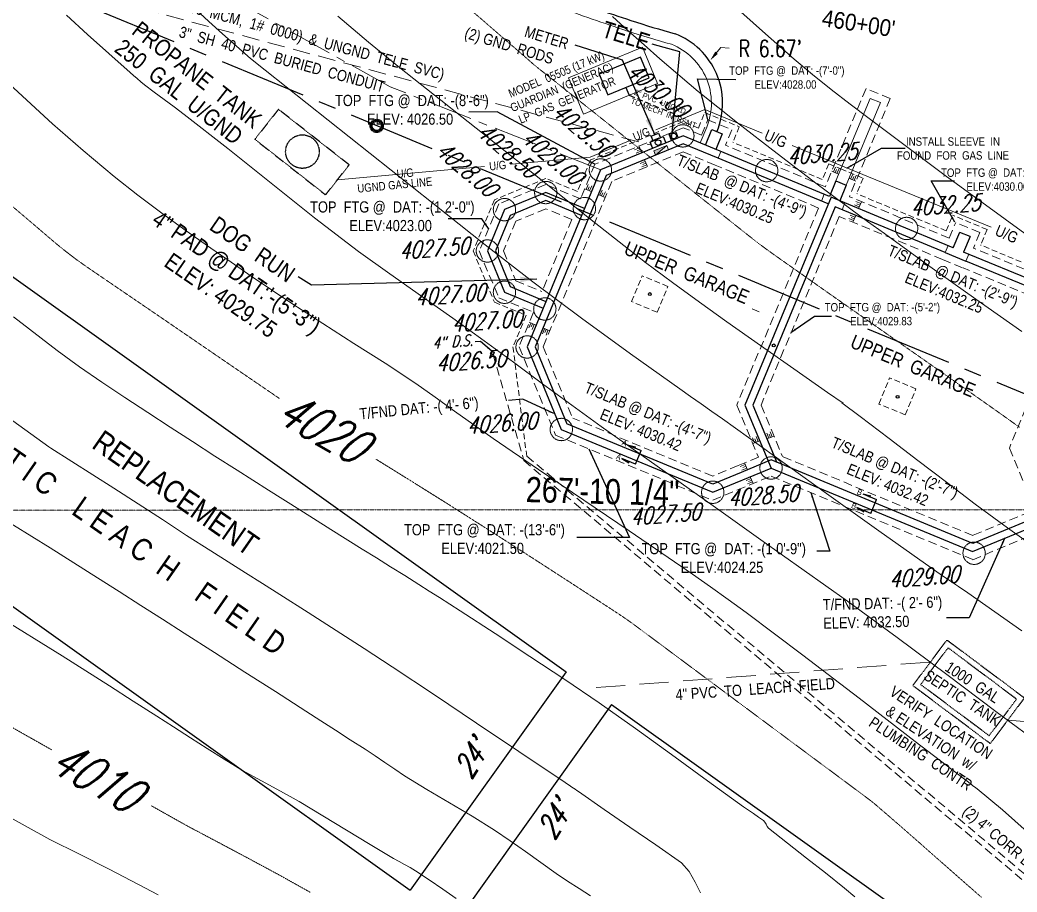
# Model space of a CAD drawing. Header units: inches. Extents: x 2775 to 17527, y 515 to 14737.
# Drawn here: x 6901 to 7971, y 2658 to 3594 of the extents above; entities that cross this region are included whole.
import ezdxf
from ezdxf.enums import TextEntityAlignment as Align

# ---------------------------------------------------------------- set-up
doc = ezdxf.new("R2010")
doc.units = ezdxf.units.IN
doc.header["$LTSCALE"] = 0.5
doc.header["$MEASUREMENT"] = 0
doc.header["$PDMODE"] = 1
for name, pattern in [('CENTER', [2, 1.25, -0.25, 0.25, -0.25]), ('CENTER2', [1.125, 0.75, -0.125, 0.125, -0.125]), ('HIDDEN', [0.375, 0.25, -0.125]), ('PHANTOM', [2.5, 1.25, -0.25, 0.25, -0.25, 0.25, -0.25])]:
    doc.linetypes.add(name, pattern=pattern)
doc.layers.get('Defpoints').update_dxf_attribs({"linetype": 'CONTINUOUS'})
for name, color, linetype, lineweight in [('ARCHENT RD', 3, 'CENTER', 20), ('D-CL', 5, 'CENTER2', 9), ('ELEC', 6, 'CONTINUOUS', 30), ('FOOTING', 7, 'HIDDEN', 20), ('FOOTING TEXT', 7, 'CONTINUOUS', 9), ('FOOTING TILE', 3, 'HIDDEN', 20), ('FOUNDATION', 7, 'CONTINUOUS', 30), ('LAYOUT', 6, 'CENTER', 25), ('LP GAS', 6, 'CONTINUOUS', 20), ('Object', 4, 'CONTINUOUS', 30), ('V-BNDY', 3, 'PHANTOM', 40), ('VX-TOPO-MAJR', 1, 'HIDDEN', 20), ('VX-TOPO-MINR', 7, 'CONTINUOUS', 5)]:
    doc.layers.add(name, color=color, linetype=linetype, lineweight=lineweight)
for name, color, linetype in [('C-ANNO', 250, 'CONTINUOUS'), ('ELECTRICAL', 1, 'CONTINUOUS'), ('FOUNDATION TEXT', 7, 'CONTINUOUS'), ('LLFOUND', 7, 'CONTINUOUS'), ('LLFOUND_TEXT', 7, 'CONTINUOUS'), ('LLMASONRY', 12, 'CONTINUOUS'), ('SEPTIC', 7, 'CONTINUOUS'), ('STEEL', 5, 'CONTINUOUS'), ('TEXT', 7, 'CONTINUOUS'), ('TEXT100', 1, 'CONTINUOUS')]:
    doc.layers.add(name, color=color, linetype=linetype)
doc.styles.add('ARCHENT', font='technical.ttf', dxfattribs={"height": 6})
doc.styles.add('ARCHENTLTD', font='technical.ttf', dxfattribs={"height": 6})
doc.styles.add('BEI', font='romans.shx', dxfattribs={"width": 0.75})
doc.styles.add('EXIST', font='romans.shx', dxfattribs={"width": 0.75, "oblique": 20, "height": 12})
doc.styles.add('SPHAND', font='SPHAND', dxfattribs={"bigfont": 'SPHAND'})
doc.linetypes.add('2inWATER', pattern='A,1,-0.08,["2\'\'",BEI,S=0.16,R=0,X=0,Y=-0.08],-0.25,0.8,-0.08,["W",BEI,S=0.16,R=0,X=0,Y=-0.08],-0.25', length=2.46)
doc.dimstyles.new('ARCHENT', dxfattribs={"dimtxt": 6, "dimasz": 6, "dimexe": 9, "dimexo": 3, "dimgap": 1, "dimtad": 0, "dimtoh": 1, "dimdec": 3, "dimzin": 0, "dimdsep": 46, "dimlunit": 4, "dimtxsty": 'ARCHENTLTD', "dimcen": 6, "dimaunit": 1, "dimadec": 0, "dimazin": 0, "dimtfac": 1, "dimtdec": 3, "dimtofl": 0, "dimtmove": 0, "dimatfit": 3, "dimfxl": 1, "dimfrac": 2, "dimtolj": 1, "dimtzin": 0, "dimarcsym": 0})
doc.dimstyles.new('ARCHENTLTD', dxfattribs={"dimtxt": 12, "dimasz": 6, "dimexe": 9, "dimexo": 3, "dimgap": 1, "dimtad": 0, "dimdec": 3, "dimzin": 1, "dimdsep": 46, "dimlunit": 4, "dimtxsty": 'ARCHENT', "dimcen": 6, "dimadec": 3, "dimazin": 0, "dimtfac": 1, "dimtdec": 3, "dimtofl": 0, "dimtmove": 0, "dimatfit": 3, "dimfxl": 1, "dimfrac": 2, "dimtolj": 1, "dimtzin": 0, "dimarcsym": 0})
doc.dimstyles.get("Standard").update_dxf_attribs({"dimscale": 50, "dimtxt": 0.18, "dimasz": 0.18, "dimexe": 0.18, "dimexo": 0.0625, "dimgap": 0.09, "dimtad": 0, "dimtoh": 1, "dimzin": 0, "dimdsep": 46, "dimtxsty": 'BEI', "dimcen": 0.09, "dimclrd": 256, "dimclre": 256, "dimclrt": 256, "dimadec": 1, "dimazin": 0, "dimtfac": 1, "dimtofl": 0, "dimtmove": 0, "dimatfit": 3, "dimfxl": 1, "dimtolj": 1, "dimtzin": 0, "dimlwd": -1, "dimlwe": -1, "dimarcsym": 0})

# ---------------------------------------------------------------- blocks, each defined once
blk = doc.blocks.new('*D20')
at = {"layer": 'Defpoints', "color": 0, "lineweight": 20, "ltscale": 50, "transparency": 16777216}
for p in [(6836, 3664.7, -44590.3), (10029.3, 3306.1, -44590.3), (8945.5, 2814.6), (10029.3, 2344.7, -44590.3), (7516.4, 2264.2, -44590.3)]:
    blk.add_point(p, dxfattribs=at)
at = {"layer": 'LAYOUT', "ltscale": 50, "transparency": 16777216}
for start, end in [(9.2836, 15.9025), (344.1589, 350.7778)]:
    blk.add_arc((8868.2, 2824.7), 78, start, end, dxfattribs=at)
at = {"layer": 'LAYOUT', "lineweight": 20, "ltscale": 50, "transparency": 16777216}
for points in [[(8941.8, 2845.6), (8944.6, 2846.5), (8940.2, 2854.5)], [(8944.6, 2802.9), (8941.8, 2803.9), (8940.2, 2794.9)]]:
    blk.add_solid(points, dxfattribs=at)
at = {"layer": 'LAYOUT', "color": 6, "ltscale": 50, "transparency": 16777216, "insert": (8946.2, 2824.7), "char_height": 6.25, "attachment_point": 5, "rotation": 270.0307, "style": 'BEI'}
blk.add_mtext('\\A1;45.0°', dxfattribs=at)
blk = doc.blocks.new('*D21')
at = {"layer": 'Defpoints', "color": 0, "lineweight": 20, "ltscale": 50, "transparency": 16777216}
for p in [(8868.2, 3932, -44590.3), (10029.6, 3306.2, -44590.3), (8923.4, 2879.8), (7516.6, 2264.3, -44590.3), (8868.5, 2086, -44590.3)]:
    blk.add_point(p, dxfattribs=at)
at = {"layer": 'LAYOUT', "ltscale": 50, "transparency": 16777216}
for start, end in [(65.4639, 83.3705), (29.1593, 47.0659)]:
    blk.add_arc((8868.4, 2824.8), 77.7, start, end, dxfattribs=at)
at = {"layer": 'LAYOUT', "lineweight": 20, "ltscale": 50, "transparency": 16777216}
for points in [[(8877.3, 2900.5), (8877.5, 2903.5), (8868.4, 2902.5)], [(8937.6, 2863.3), (8934.9, 2862), (8940.2, 2854.5)]]:
    blk.add_solid(points, dxfattribs=at)
at = {"layer": 'LAYOUT', "color": 6, "lineweight": 9, "ltscale": 50, "transparency": 16777216, "insert": (8911.6, 2889.4), "char_height": 6.25, "attachment_point": 5, "rotation": 326.2649, "style": 'BEI'}
blk.add_mtext('\\A1;67.5°', dxfattribs=at)

msp = doc.modelspace()

# ---------------------------------------------------------------- hatches: boundary and pattern name
at = {"layer": 'C-ANNO', "linetype": 'Continuous', "lineweight": 9, "ltscale": 50}
msp.add_hatch(color=7, dxfattribs=at).paths.add_polyline_path([(7595.539, 3459.375), (7581.47, 3453.624), (7583.381, 3448.961), (7583.381, 3448.961)])

# ---------------------------------------------------------------- linework, layer by layer
at = {"layer": 'ARCHENT RD', "color": 4, "lineweight": 20, "ltscale": 75}
for p, q in [((7298.566, 3522.27), (7073.595, 3647.504)), ((7524.522, 3433.165), (7298.566, 3522.27))]:
    msp.add_line(p, q, dxfattribs=at)
at = {"layer": 'ARCHENT RD', "color": 7, "linetype": '2inWATER', "ltscale": 50}
msp.add_line((7653.582, 3564.679, 0.07), (7647.848, 3557.742, 0.07), dxfattribs=at)
at = {"layer": 'ARCHENT RD', "color": 7, "linetype": 'Continuous', "ltscale": 50}
msp.add_line((7662.548, 3563.898, 0.07), (7653.582, 3564.679, 0.07), dxfattribs=at)
at = {"layer": 'ARCHENT RD'}
for centre, radius in [((7612.699, 3469.662), 11.999), ((7524.25, 3433.052), 11.999), ((7702.721, 3432.346), 12), ((7465.588, 3408.795), 11.999), ((7421.242, 3390.426), 11.999), ((7507.071, 3391.612), 11.999), ((7852.941, 3370.217), 12), ((7402.873, 3346.08), 11.999), ((7421.242, 3301.734), 11.999), ((7464.554, 3283.797), 11.999), ((7445.541, 3242.997), 12), ((7482.228, 3154.367), 12), ((7707.385, 3113.006), 12), ((7644.825, 3086.977), 12), ((7925.414, 3021.497), 12)]:
    msp.add_circle(centre, radius, dxfattribs=at)
at = {"layer": 'ARCHENT RD', "color": 7, "linetype": 'Continuous', "lineweight": 20, "ltscale": 50}
msp.add_solid([(7647.583, 3560.186), (7650.293, 3557.69), (7642.115, 3550.804)], dxfattribs=at)
at = {"layer": 'D-CL', "color": 7, "linetype": 'Continuous', "lineweight": 30, "ltscale": 150}
msp.add_lwpolyline([(7357.233, 3666.313, 0.00302216), (7482.008, 3619.723, 0.00796278), (7556.907, 3593.616, 0.01387408), (7604.295, 3579.386, 0.01536069)], format="xyb", dxfattribs=at)
msp.add_arc((7575.383, 3504.793), 80, 337.830186, 68.813234, dxfattribs=at)
at = {"layer": 'ELEC', "color": 3, "linetype": 'Continuous', "lineweight": 9, "ltscale": 50}
for p, q in [((7569.393, 3564.785), (7489.939, 3531.875)), ((7585.465, 3525.982), (7569.393, 3564.785)), ((7489.939, 3531.875), (7506.012, 3493.072)), ((7506.012, 3493.072), (7585.465, 3525.982))]:
    msp.add_line(p, q, dxfattribs=at)
at = {"layer": 'ELEC', "color": 3, "linetype": 'Continuous', "ltscale": 50}
for p, q in [((7567.293, 3554.174), (7522.947, 3535.806)), ((7576.478, 3532.001), (7567.293, 3554.174)), ((7522.947, 3535.806), (7532.132, 3513.633)), ((7532.132, 3513.633), (7576.478, 3532.001))]:
    msp.add_line(p, q, dxfattribs=at)
at = {"layer": 'ELEC', "color": 3, "linetype": 'Continuous', "lineweight": 30, "ltscale": 50}
msp.add_line((7555.33, 3512.984), (7551.5, 3521.837), dxfattribs=at)
at = {"layer": 'ELEC', "color": 3, "linetype": 'HIDDEN', "ltscale": 50}
msp.add_line((7554.953, 3513.344), (7610.735, 3490.413), dxfattribs=at)
at = {"layer": 'FOOTING', "ltscale": 75}
for p, q in [((7809.316, 3520.381), (7765.671, 3415.085)), ((7835.194, 3509.682), (7809.331, 3520.412)), ((7835.193, 3509.687), (7791.533, 3404.355)), ((7632.73, 3470.238), (7639.48, 3486.856)), ((7639.523, 3486.874), (7665.414, 3476.234)), ((7612.974, 3478.434), (7518.129, 3439.177)), ((7632.73, 3470.238), (7612.977, 3478.433)), ((7665.399, 3476.172), (7658.555, 3459.524)), ((7565.552, 3458.806), (7568.611, 3451.414)), ((7765.671, 3415.085), (7658.555, 3459.524)), ((7612.97, 3452.458), (7536.491, 3420.803)), ((7566.22, 3456.915), (7560.945, 3454.692)), ((7567.773, 3453.229), (7562.499, 3451.006)), ((7566.997, 3455.072), (7563.565, 3453.625)), ((7647.493, 3438.147), (7612.968, 3452.458)), ((7518.128, 3439.176), (7502.744, 3402.064)), ((7572.309, 3442.191), (7567.059, 3439.911)), ((7573.902, 3438.522), (7568.652, 3436.242)), ((7573.105, 3440.356), (7569.69, 3438.873)), ((7571.641, 3444.082), (7574.7, 3436.69)), ((7758.349, 3392.197), (7647.493, 3438.147)), ((7774.415, 3430.869), (7776.673, 3436.128)), ((7772.526, 3431.685), (7779.947, 3428.634)), ((7776.253, 3430.08), (7777.722, 3433.502)), ((7778.091, 3429.291), (7780.349, 3434.55)), ((7792.834, 3423.337), (7795.092, 3428.597)), ((7794.672, 3422.548), (7796.14, 3425.97)), ((7796.509, 3421.759), (7798.767, 3427.019)), ((7465.587, 3417.454), (7415.12, 3396.55)), ((7536.493, 3420.804), (7462.822, 3243.082)), ((7502.744, 3402.064), (7465.59, 3417.454)), ((7508.95, 3412.14), (7511.176, 3417.414)), ((7510.793, 3411.363), (7512.241, 3414.793)), ((7512.635, 3410.585), (7514.861, 3415.858)), ((7791.046, 3424.072), (7798.424, 3421.039)), ((7507.059, 3412.81), (7514.449, 3409.746)), ((7521.78, 3406.713), (7529.17, 3403.649)), ((7523.671, 3406.043), (7525.953, 3411.292)), ((7525.505, 3405.246), (7526.989, 3408.661)), ((7527.339, 3404.448), (7529.621, 3409.698)), ((7898.681, 3359.902), (7791.533, 3404.355)), ((7415.119, 3396.548), (7394.215, 3346.081)), ((7802.097, 3393.474), (7796.795, 3395.632)), ((7803.605, 3397.179), (7798.303, 3399.336)), ((7802.851, 3395.326), (7799.402, 3396.73)), ((7804.469, 3398.988), (7801.406, 3391.598)), ((7465.59, 3391.477), (7433.487, 3378.18)), ((7493.553, 3379.893), (7465.587, 3391.477)), ((7758.349, 3392.197), (7670.647, 3180.614)), ((7780.52, 3383.007), (7696.631, 3180.623)), ((7891.375, 3337.058), (7780.52, 3383.007)), ((7797.499, 3382.462), (7792.175, 3384.562)), ((7798.364, 3384.271), (7795.3, 3376.881)), ((7433.489, 3378.181), (7420.191, 3346.079)), ((7493.553, 3379.893), (7461.432, 3302.405)), ((7796.031, 3378.741), (7790.707, 3380.841)), ((7796.765, 3380.601), (7793.301, 3381.968)), ((7898.681, 3359.902), (7905.582, 3376.552)), ((7931.438, 3365.8), (7905.575, 3376.53)), ((7931.437, 3365.805), (7924.543, 3349.173)), ((7394.215, 3346.079), (7415.119, 3295.611)), ((7420.191, 3346.081), (7433.489, 3313.979)), ((8031.298, 3304.883), (7924.543, 3349.173)), ((7891.375, 3337.058), (7913.548, 3327.867)), ((8024.403, 3281.918), (7913.548, 3327.867)), ((7433.487, 3313.98), (7461.432, 3302.405)), ((7415.12, 3295.61), (7452.242, 3280.234)), ((7452.242, 3280.234), (7436.845, 3243.091)), ((7449.484, 3268.687), (7447.326, 3263.385)), ((7447.675, 3269.552), (7455.065, 3266.488)), ((7451.337, 3267.933), (7449.933, 3264.484)), ((7453.189, 3267.179), (7451.031, 3261.877)), ((7464.201, 3262.581), (7462.101, 3257.257)), ((7462.392, 3263.446), (7469.782, 3260.383)), ((7466.062, 3261.847), (7464.695, 3258.383)), ((7467.922, 3261.113), (7465.822, 3255.789)), ((7436.845, 3243.089), (7476.103, 3148.247)), ((7462.822, 3243.085), (7494.474, 3166.617)), ((8007.798, 3242.495), (7963.267, 3134.393)), ((7670.647, 3180.601), (7693.859, 3124.707)), ((7696.631, 3180.623), (7719.682, 3125.235)), ((7644.83, 3104.295), (7494.472, 3166.618)), ((7476.105, 3148.245), (7644.822, 3078.318)), ((7693.392, 3141.609), (7691.272, 3146.925)), ((7704.92, 3145.012), (7702.8, 3150.328)), ((7703.018, 3144.455), (7710.566, 3147.035)), ((7706.777, 3145.752), (7705.398, 3149.211)), ((7708.635, 3146.493), (7706.515, 3151.81)), ((7689.676, 3140.127), (7687.557, 3145.444)), ((7687.718, 3139.496), (7695.31, 3142.091)), ((7691.534, 3140.868), (7690.155, 3144.327)), ((7963.267, 3134.393), (7981.558, 3090.324)), ((7672.199, 3115.693), (7644.811, 3104.295)), ((7693.859, 3124.707), (7672.199, 3115.693)), ((7679.702, 3116.724), (7674.4, 3114.568)), ((7680.549, 3114.83), (7677.099, 3113.428)), ((7682.104, 3111.15), (7678.899, 3118.455)), ((7923.964, 3040.554), (7719.682, 3125.235)), ((7644.84, 3078.318), (7707.399, 3104.347)), ((7681.302, 3112.978), (7676, 3110.822)), ((7707.381, 3104.347), (7923.956, 3014.577)), ((7685.898, 3101.862), (7680.641, 3099.598)), ((7687.48, 3098.188), (7682.223, 3095.924)), ((7686.689, 3100.025), (7683.269, 3098.552)), ((7688.33, 3096.32), (7685.106, 3103.667)), ((7923.956, 3014.577), (8093.363, 3084.667)), ((8024.142, 3082.021), (7923.962, 3040.554))]:
    msp.add_line(p, q, dxfattribs=at)
at = {"layer": 'FOOTING', "ltscale": 50}
for p, q in [((7557.567, 3291.703), (7569.048, 3319.419)), ((7596.764, 3307.939), (7569.048, 3319.419)), ((7585.284, 3280.222), (7596.764, 3307.939)), ((7585.284, 3280.222), (7557.567, 3291.703)), ((7823.124, 3181.72), (7834.7, 3209.668)), ((7862.878, 3197.996), (7834.7, 3209.668)), ((7851.302, 3170.049), (7862.878, 3197.996)), ((7851.302, 3170.049), (7823.124, 3181.72))]:
    msp.add_line(p, q, dxfattribs=at)
at = {"layer": 'FOOTING', "ltscale": 125}
msp.add_line((7687.266, 3283.766), (7694.657, 3280.705), dxfattribs=at)
at = {"layer": 'FOOTING TEXT', "linetype": 'Continuous', "lineweight": 30, "ltscale": 25}
for p, q in [((7553.332, 3137.884), (7568.118, 3131.762)), ((7553.332, 3137.884), (7561.809, 3135.755)), ((7561.809, 3135.755), (7560.104, 3134.325)), ((7561.996, 3116.976), (7568.118, 3131.762)), ((7561.996, 3116.976), (7547.21, 3123.098)), ((7547.211, 3123.084), (7554.716, 3118.603)), ((7554.716, 3118.603), (7554.519, 3120.82)), ((7805.744, 3085.222), (7820.53, 3079.101)), ((7805.744, 3085.222), (7814.221, 3083.093)), ((7814.221, 3083.093), (7812.516, 3081.664)), ((7814.408, 3064.315), (7820.53, 3079.101)), ((7814.408, 3064.315), (7799.622, 3070.436)), ((7799.623, 3070.422), (7807.128, 3065.942)), ((7807.128, 3065.942), (7806.931, 3068.158))]:
    msp.add_line(p, q, dxfattribs=at)
at = {"layer": 'FOOTING TILE', "ltscale": 50}
for p, q in [((7629.488, 3478.079), (7636.18, 3494.673)), ((7636.255, 3494.705), (7673.244, 3479.502)), ((7612.977, 3484.929), (7513.537, 3443.77)), ((7629.488, 3478.079), (7612.977, 3484.929)), ((7673.229, 3479.44), (7666.378, 3462.774)), ((7762.426, 3422.927), (7666.378, 3462.774)), ((7513.537, 3443.77), (7499.498, 3409.903)), ((7769.296, 3439.5), (7762.426, 3422.927)), ((7769.258, 3439.516), (7782.228, 3434.184)), ((7782.245, 3434.177), (7806.294, 3424.291)), ((7465.589, 3423.949), (7410.527, 3401.141)), ((7499.499, 3409.904), (7465.589, 3423.949)), ((7806.294, 3424.291), (7799.375, 3407.598)), ((7895.435, 3367.743), (7799.375, 3407.598)), ((7410.527, 3401.141), (7387.72, 3346.08)), ((7895.435, 3367.743), (7902.329, 3384.373)), ((7939.275, 3369.044), (7902.329, 3384.373)), ((7939.275, 3369.044), (7932.386, 3352.412)), ((8027.999, 3312.699), (7932.382, 3352.414)), ((7387.72, 3346.08), (7410.527, 3291.019)), ((7410.527, 3291.019), (7444.402, 3276.989)), ((7444.402, 3276.989), (7430.35, 3243.092)), ((7430.35, 3243.092), (7445.059, 3125.789))]:
    msp.add_line(p, q, dxfattribs=at)
at = {"layer": 'FOOTING TILE', "ltscale": 75}
msp.add_line((7445.059, 3125.789), (8626.541, 2133.951), dxfattribs=at)
at = {"layer": 'FOOTING TILE', "ltscale": 250}
for p, q in [((7877.843, 2904.646), (7511.821, 2876.617)), ((8553.285, 2791.608), (7961.667, 2842.362))]:
    msp.add_line(p, q, dxfattribs=at)
at = {"layer": 'FOUNDATION', "lineweight": 20, "ltscale": 50}
msp.add_line((7813.643, 3509.928), (7776.884, 3421.245), dxfattribs=at)
at = {"layer": 'FOUNDATION', "lineweight": 20, "ltscale": 75}
for p, q in [((7824.74, 3505.36), (7787.983, 3416.682)), ((7764.474, 3406.978), (7761.411, 3399.588)), ((7786.647, 3397.788), (7783.584, 3390.397)), ((7897.502, 3351.838), (7894.439, 3344.448)), ((7919.675, 3342.648), (7916.612, 3335.257))]:
    msp.add_line(p, q, dxfattribs=at)
at = {"layer": 'FOUNDATION', "lineweight": 20, "ltscale": 1.5}
msp.add_line((7813.63, 3509.895), (7824.729, 3505.333), dxfattribs=at)
at = {"layer": 'FOUNDATION', "ltscale": 75}
for p, q in [((7612.973, 3469.776), (7524.25, 3433.052)), ((7612.971, 3461.116), (7530.371, 3426.928)), ((7650.557, 3445.537), (7612.971, 3461.116)), ((7768.802, 3396.524), (7650.557, 3445.537)), ((7524.25, 3433.052), (7445.504, 3243.088)), ((7530.371, 3426.928), (7454.163, 3243.086)), ((7787.983, 3416.682), (7781.081, 3400.03)), ((7776.193, 3393.461), (7687.969, 3180.617)), ((7894.439, 3344.448), (7776.193, 3393.461)), ((7894.439, 3344.448), (7916.612, 3335.257)), ((8027.466, 3289.308), (7916.612, 3335.257)), ((7445.504, 3243.088), (7482.228, 3154.367)), ((7454.163, 3243.086), (7488.349, 3160.496)), ((7679.306, 3180.61), (7707.381, 3113.005)), ((7687.969, 3180.617), (7713.569, 3119.103)), ((7644.827, 3095.636), (7488.349, 3160.496)), ((7482.228, 3154.367), (7644.825, 3086.977)), ((7707.378, 3121.669), (7675.273, 3108.307)), ((7923.961, 3031.895), (7707.378, 3121.669)), ((7644.825, 3086.977), (7707.385, 3113.006)), ((7675.273, 3108.307), (7644.827, 3095.636)), ((7707.385, 3113.006), (7923.732, 3023.33)), ((7923.724, 3023.326), (8093.01, 3093.474)), ((8034.593, 3077.689), (7923.961, 3031.895))]:
    msp.add_line(p, q, dxfattribs=at)
at = {"layer": 'FOUNDATION', "ltscale": 50}
for p, q in [((7769.997, 3404.629), (7612.971, 3469.775)), ((7776.884, 3421.245), (7769.997, 3404.629)), ((7771.844, 3403.862), (7679.306, 3180.61)), ((7903.007, 3349.447), (7771.844, 3403.862)), ((7920.983, 3361.476), (7909.899, 3366.075)), ((8035.679, 3294.404), (7914.091, 3344.848))]:
    msp.add_line(p, q, dxfattribs=at)
at = {"layer": 'FOUNDATION', "ltscale": 1.5}
for p, q in [((7637.109, 3459.759), (7643.882, 3476.434)), ((7643.882, 3476.434), (7654.973, 3471.875)), ((7654.958, 3471.814), (7648.124, 3455.191)), ((7776.884, 3421.244), (7787.983, 3416.682)), ((7903.007, 3349.447), (7909.909, 3366.098)), ((7920.984, 3361.478), (7914.091, 3344.848))]:
    msp.add_line(p, q, dxfattribs=at)
at = {"layer": 'FOUNDATION', "lineweight": 9, "ltscale": 75}
msp.add_line((7653.62, 3452.927), (7650.557, 3445.537), dxfattribs=at)
at = {"layer": 'FOUNDATION', "ltscale": 25}
for p, q in [((7465.588, 3408.795), (7421.242, 3390.426)), ((7507.071, 3391.612), (7465.588, 3408.795)), ((7465.588, 3400.136), (7427.365, 3384.303)), ((7504.008, 3384.222), (7465.588, 3400.136)), ((7421.242, 3390.426), (7402.873, 3346.08)), ((7427.365, 3384.303), (7411.533, 3346.08)), ((7402.873, 3346.08), (7421.242, 3301.734)), ((7411.533, 3346.08), (7427.365, 3307.857)), ((7427.365, 3307.857), (7465.76, 3291.953)), ((7421.242, 3301.734), (7462.696, 3284.563))]:
    msp.add_line(p, q, dxfattribs=at)
at = {"layer": 'LAYOUT', "color": 6, "ltscale": 150}
for p in [(8868.19, 2824.687), (8868.19, 2824.688)]:
    msp.add_line(p, (6932.682, 3626.048), dxfattribs=at)
at = {"layer": 'LAYOUT', "color": 30, "lineweight": 106, "ltscale": 150}
msp.add_circle((7284.052, 3480.349), 6, dxfattribs=at)
at = {"layer": 'LLFOUND', "color": 6, "linetype": 'HIDDEN'}
for p, q in [((7178.631, 3498.161), (7153.313, 3465.914)), ((7254.53, 3438.572), (7178.631, 3498.161)), ((7153.313, 3465.914), (7229.212, 3406.325)), ((7229.212, 3406.325), (7254.53, 3438.572))]:
    msp.add_line(p, q, dxfattribs=at)
at = {"layer": 'LLFOUND', "color": 3, "linetype": 'HIDDEN', "ltscale": 0.5}
for p, q in [((7896.091, 2928.322), (7859.549, 2879.477)), ((7979.367, 2866.02), (7896.091, 2928.322)), ((7897.301, 2919.923), (7867.947, 2880.688)), ((7970.968, 2864.81), (7897.301, 2919.923)), ((7859.549, 2879.477), (7942.824, 2817.176)), ((7867.947, 2880.688), (7941.614, 2825.574)), ((7941.614, 2825.574), (7970.968, 2864.81)), ((7942.824, 2817.176), (7979.367, 2866.02))]:
    msp.add_line(p, q, dxfattribs=at)
at = {"layer": 'LLFOUND', "color": 6, "linetype": 'HIDDEN', "ltscale": 1.5}
msp.add_circle((7204.317, 3452.761), 17.999, dxfattribs=at)
at = {"layer": 'LLMASONRY', "color": 7, "linetype": 'Continuous', "lineweight": 30, "ltscale": 100}
msp.add_lwpolyline([(7410.18, 3237.17), (7409.022, 3234.689), (7406.379, 3235.923), (7407.537, 3238.404)], close=True, dxfattribs=at)
at = {"layer": 'LP GAS', "ltscale": 675}
for p, q in [((7636.422, 3497.88), (7583.694, 3476.055)), ((7556.822, 3464.933), (7513.197, 3446.876)), ((7429.251, 3439.318), (7513.197, 3446.876)), ((7241.871, 3422.448), (7399.756, 3436.663))]:
    msp.add_line(p, q, dxfattribs=at)
at = {"layer": 'LP GAS', "ltscale": 20}
for p, q in [((7636.422, 3497.88), (7697.935, 3472.598)), ((7730.145, 3459.36), (7943.585, 3371.636))]:
    msp.add_line(p, q, dxfattribs=at)
at = {"layer": 'Object', "color": 1, "linetype": 'HIDDEN', "lineweight": 15, "ltscale": 150}
msp.add_line((6623.783, 3715.823), (7579.023, 3459.507), dxfattribs=at)
at = {"layer": 'Object', "color": 7, "lineweight": 20, "ltscale": 50}
msp.add_line((7638.355, 3479.133), (7631.315, 3462.164), dxfattribs=at)
at = {"layer": 'Object', "color": 7, "linetype": 'HIDDEN', "lineweight": 20, "ltscale": 75}
for p, q in [((7409.022, 3234.689), (7442.077, 3120.912)), ((7442.077, 3120.912), (8621.104, 2129.209))]:
    msp.add_line(p, q, dxfattribs=at)
at = {"layer": 'Object', "color": 7, "linetype": 'Continuous', "lineweight": 20, "ltscale": 150}
msp.add_lwpolyline([(7357.601, 3653.336, 0.00290979), (7477.878, 3608.456, 0.00796278), (7553.138, 3582.223, 0.01369053), (7600.524, 3567.975, 0.01387408)], format="xyb", dxfattribs=at)
msp.add_arc((7575.383, 3504.793), 68, 337.830186, 68.301319, dxfattribs=at)
at = {"layer": 'SEPTIC', "color": 7, "ltscale": 10}
for p, q in [((6666.984, 3479.75), (7487.404, 2894.048)), ((6499.647, 3245.352), (7320.067, 2659.651)), ((7536.237, 2859.186), (8356.657, 2273.485))]:
    msp.add_line(p, q, dxfattribs=at)
at = {"layer": 'SEPTIC', "ltscale": 75}
for p, q in [((7487.404, 2894.048), (7320.067, 2659.651)), ((7536.237, 2859.186), (7368.9, 2624.789))]:
    msp.add_line(p, q, dxfattribs=at)
at = {"layer": 'STEEL', "lineweight": 30, "ltscale": 75}
for centre in [(7577.167, 3299.821), (7710.231, 3244.678), (7843.24, 3189.493)]:
    msp.add_circle(centre, 1.5, dxfattribs=at)
at = {"layer": 'TEXT', "lineweight": 20}
for p, q in [((7595.533, 3459.39), (7581.469, 3453.627)), ((7595.533, 3459.39), (7597.467, 3454.67)), ((7583.381, 3448.961), (7581.469, 3453.627))]:
    msp.add_line(p, q, dxfattribs=at)
at = {"layer": 'TEXT', "color": 7, "linetype": 'Continuous', "lineweight": 9, "ltscale": 50}
msp.add_line((7583.381, 3448.961), (7595.539, 3459.375), dxfattribs=at)
at = {"layer": 'TEXT100'}
for p, q in [((7577.566, 3463.031), (7591.614, 3468.835)), ((7578.628, 3469.368), (7586.529, 3472.633)), ((7580.709, 3464.33), (7578.628, 3469.368)), ((7586.529, 3472.633), (7588.611, 3467.594)), ((7591.614, 3468.835), (7594.411, 3462.064)), ((7580.364, 3456.26), (7577.566, 3463.031))]:
    msp.add_line(p, q, dxfattribs=at)
at = {"layer": 'TEXT100', "elevation": -44590.391}
msp.add_lwpolyline([(7597.896, 3471.435), (7604.934, 3474.304), (7607.699, 3467.519), (7600.661, 3464.651)], close=True, dxfattribs=at)
at = {"layer": 'TEXT100'}
for centre in [(7602.761, 3469.488), (7586.169, 3462.422)]:
    msp.add_circle(centre, 3, dxfattribs=at)
at = {"layer": 'V-BNDY', "color": 1, "lineweight": 20, "ltscale": 1.5}
msp.add_line((5667.939, 3067.71), (10029.327, 3068.32), dxfattribs=at)
at = {"layer": 'VX-TOPO-MAJR'}
for points in [[(7974.114, 3156.715), (7966.99, 3161.828), (7959.87, 3166.947), (7952.732, 3172.04), (7892.23, 3214.659), (7831.588, 3257.082), (7770.952, 3299.518), (7710.467, 3342.176), (7704.775, 3346.241), (7699.119, 3350.355), (7693.518, 3354.542), (7687.992, 3358.828), (7634.806, 3401.076), (7581.704, 3443.426), (7528.625, 3485.802), (7475.507, 3528.128), (7469.791, 3532.642), (7464.061, 3537.139), (7458.348, 3541.657), (7452.678, 3546.232), (7452.242, 3546.603), (7451.816, 3546.986), (7451.393, 3547.373), (7450.967, 3547.756), (7449.826, 3548.76), (7448.684, 3549.764), (7447.542, 3550.768), (7446.4, 3551.771), (7398.125, 3593.633), (7349.595, 3635.199)], [(7179.487, 3187.772), (7136.936, 3216.842), (7110.59, 3234.874), (7084.251, 3252.915), (7057.904, 3270.944), (7036.196, 3285.765), (7014.478, 3300.573), (6992.762, 3315.383), (6971.058, 3330.214), (6960.789, 3337.559), (6950.772, 3345.249), (6940.919, 3353.162), (6859.171, 3422.839)], [(7933.175, 2652.092), (7911.223, 2671.31), (7889.328, 2690.594), (7867.442, 2709.888), (7845.515, 2729.137), (7840.217, 2733.745), (7834.9, 2738.331), (7829.574, 2742.906), (7824.246, 2747.479), (7821.813, 2749.595), (7819.38, 2751.711), (7816.913, 2753.785), (7814.376, 2755.771), (7784.22, 2778.245), (7754.038, 2800.681), (7723.848, 2823.104), (7693.666, 2845.539), (7660.405, 2870.298), (7627.148, 2895.063), (7593.889, 2919.824), (7560.617, 2944.571), (7553.86, 2949.441), (7546.988, 2954.15), (7540.042, 2958.754), (7533.065, 2963.311), (7489.504, 2991.65), (7445.868, 3019.86), (7402.129, 3047.907), (7358.259, 3075.752), (7326.524, 3095.637), (7294.713, 3115.398), (7283.104, 3122.61)], [(6932.234, 2812.058), (6830.578, 2869.632)], [(6935.088, 2810.455), (6932.234, 2812.058)], [(7212.532, 2657.502), (7180.475, 2675.448), (7148.128, 2692.87), (7115.712, 2710.173), (7115.512, 2710.281), (7115.311, 2710.388), (7115.111, 2710.495), (7114.909, 2710.6), (7114.794, 2710.66), (7114.678, 2710.718), (7114.562, 2710.776), (7114.446, 2710.835), (7081.59, 2728.183), (7042.258, 2750.271)], [(7212.532, 2657.502), (7180.475, 2675.448), (7148.128, 2692.87), (7115.712, 2710.173), (7115.512, 2710.281), (7115.311, 2710.388), (7115.111, 2710.495), (7114.909, 2710.6), (7114.794, 2710.66), (7114.678, 2710.718), (7114.562, 2710.776), (7114.446, 2710.835), (7081.59, 2728.183)]]:
    msp.add_lwpolyline(points, dxfattribs=at)
at = {"layer": 'VX-TOPO-MINR'}
for points in [[(7976.496, 2938.218), (7918.521, 2978.987), (7908.672, 2985.667), (7898.771, 2992.272), (7888.886, 2998.902), (7879.088, 3005.657), (7822.967, 3045.506), (7767.051, 3085.645), (7711.165, 3125.826), (7655.137, 3165.803), (7643.731, 3173.837), (7632.3, 3181.834), (7620.869, 3189.833), (7609.467, 3197.875), (7556.513, 3235.694), (7503.892, 3273.977), (7451.781, 3312.94), (7400.357, 3352.799), (7386.437, 3363.853), (7372.542, 3374.937), (7358.654, 3386.027), (7344.753, 3397.102), (7299.629, 3432.885), (7254.46, 3468.611), (7209.301, 3504.354), (7164.209, 3540.186), (7148.729, 3552.829), (7133.522, 3565.802), (7118.549, 3579.048), (7103.769, 3592.51), (7080.398, 3614.214)], [(7664.792, 3611.955), (7698.381, 3581.924), (7732.156, 3552.09), (7751.772, 3535.492), (7771.833, 3519.434), (7792.189, 3503.738), (7812.69, 3488.225), (7854.213, 3457.085), (7895.886, 3426.169), (7937.71, 3395.461), (7979.687, 3364.941)], [(8001.978, 2812.247), (7948.816, 2851.657), (7895.934, 2891.456), (7842.923, 2931.079), (7789.374, 2969.961), (7766.172, 2986.44), (7742.97, 3002.919), (7719.768, 3019.397), (7696.565, 3035.875), (7653.713, 3066.307), (7610.86, 3096.737), (7568.007, 3127.168), (7525.155, 3157.6), (7493.574, 3180.383), (7462.221, 3203.484), (7430.935, 3226.678), (7399.556, 3249.739), (7365.91, 3273.82), (7332.042, 3297.593), (7298.21, 3321.419), (7264.674, 3345.653), (7217.312, 3381.711), (7170.686, 3418.734), (7124.246, 3455.997), (7077.444, 3492.773), (7066.769, 3500.753), (7055.975, 3508.578), (7045.221, 3516.461), (7034.667, 3524.61), (7030.769, 3527.831), (7026.945, 3531.137), (7023.164, 3534.493), (7019.397, 3537.868), (6996.447, 3558.183), (6973.512, 3578.508), (6950.949, 3599.217)], [(7784.636, 3182.515), (7767.981, 3194.248), (7731.944, 3219.458), (7695.911, 3244.676), (7659.967, 3270.026), (7630.644, 3290.968), (7601.506, 3312.166), (7572.65, 3333.742), (7544.174, 3355.813), (7507.481, 3384.952), (7470.853, 3414.17), (7434.241, 3443.407), (7397.597, 3472.602), (7375.329, 3490.26), (7353.039, 3507.89), (7330.754, 3525.528), (7308.503, 3543.21), (7275.203, 3570.417), (7242.496, 3598.339)], [(7537.047, 3597.844), (7554.021, 3582.603), (7571.009, 3567.374), (7588.092, 3552.245), (7629.231, 3517.348), (7671.304, 3483.58), (7713.998, 3450.571), (7756.997, 3417.949), (7774.899, 3404.487), (7792.865, 3391.122), (7810.897, 3377.847), (7828.995, 3364.653), (7877.966, 3329.294), (7927.15, 3294.252), (7976.642, 3259.653)], [(6861.601, 3550.96), (6936.01, 3482.468), (6968.909, 3454.061), (7002.32, 3426.206), (7027.691, 3406.09), (7053.524, 3386.607), (7079.713, 3367.604), (7106.151, 3348.93), (7127.71, 3333.917), (7149.337, 3319.016), (7171.047, 3304.244), (7192.858, 3289.615), (7226.11, 3268.005), (7259.623, 3246.794), (7293.073, 3225.491), (7326.136, 3203.605), (7346.989, 3189.053), (7367.647, 3174.22), (7388.287, 3159.361), (7409.086, 3144.734), (7457.666, 3111.537), (7506.4, 3078.56), (7555.13, 3045.572), (7603.697, 3012.342), (7623.058, 2998.939), (7642.352, 2985.44), (7661.532, 2971.781), (7680.555, 2957.9), (7741.428, 2912.134), (7801.843, 2865.772), (7862.131, 2819.25), (7922.624, 2773.008), (7924.146, 2771.872), (7925.677, 2770.748), (7927.205, 2769.621), (7928.723, 2768.479), (7955.979, 2745.953), (7982.214, 2722.178)], [(7797.341, 2652.537), (7786.162, 2661.881), (7766.002, 2678.214), (7745.502, 2694.139), (7724.982, 2710.03), (7704.761, 2726.265), (7703.205, 2728.153), (7702.047, 2730.41), (7700.865, 2732.635), (7699.233, 2734.431), (7693.896, 2738.191), (7688.499, 2741.865), (7683.098, 2745.531), (7677.75, 2749.27), (7639.158, 2777.258), (7600.675, 2805.415), (7562.037, 2833.361), (7522.981, 2860.717), (7485.899, 2885.82), (7448.605, 2910.601), (7411.155, 2935.147), (7373.605, 2959.543), (7362.578, 2966.695), (7351.546, 2973.838), (7340.49, 2980.943), (7329.392, 2987.982), (7314.217, 2997.483), (7299.019, 3006.945), (7283.818, 3016.403), (7268.635, 3025.889), (7235.009, 3047), (7201.406, 3068.147), (7167.825, 3089.329), (7134.264, 3110.544), (7110.204, 3125.904), (7086.243, 3141.415), (7062.339, 3157.017), (7038.452, 3172.651), (7013.769, 3188.767), (6989.183, 3205.03), (6964.891, 3221.714), (6941.095, 3239.093), (6894.293, 3275.362)], [(6932.234, 3135.646), (6835.147, 3205.473)], [(7996.244, 3023.735), (7961.247, 3048.772), (7926.578, 3074.252), (7895.637, 3097.659), (7864.817, 3121.225), (7834.015, 3144.815), (7803.129, 3168.292), (7783.462, 3183.055)], [(7631.755, 2656.775), (7625.782, 2668.391), (7619.644, 2679.811), (7611.211, 2689.032), (7583.713, 2708.407), (7555.907, 2727.332), (7528.083, 2746.22), (7500.53, 2765.484), (7498.804, 2766.74), (7497.083, 2768.004), (7495.354, 2769.257), (7493.6, 2770.474), (7490.692, 2772.416), (7487.772, 2774.34), (7484.85, 2776.262), (7481.934, 2778.193), (7436.61, 2808.545), (7391.339, 2838.979), (7346.034, 2869.364), (7300.611, 2899.574), (7270.64, 2919.217), (7240.544, 2938.669), (7210.364, 2957.991), (7180.14, 2977.242), (7161.634, 2988.931), (7143.086, 3000.552), (7124.546, 3012.185), (7106.064, 3023.91), (7080, 3040.694), (7054.001, 3057.577), (7028.02, 3074.489), (7002.013, 3091.357), (6979.449, 3105.738), (6956.792, 3119.97), (6934.166, 3134.258), (6932.234, 3135.646)], [(7513.605, 2653.55), (7501.361, 2661.608), (7489.055, 2669.507), (7476.894, 2677.642), (7460.333, 2689.314), (7443.812, 2701.057), (7427.237, 2712.726), (7410.513, 2724.176), (7386.688, 2739.231), (7362.348, 2753.479), (7337.969, 2767.665), (7314.024, 2782.534), (7303.405, 2789.609), (7292.84, 2796.77), (7282.263, 2803.911), (7271.606, 2810.93), (7255.737, 2821.179), (7239.865, 2831.424), (7223.986, 2841.658), (7208.096, 2851.875), (7175.391, 2872.876), (7142.687, 2893.878), (7109.973, 2914.866), (7077.241, 2935.825), (7054.01, 2950.668), (7030.77, 2965.498), (7007.526, 2980.321), (6984.284, 2995.147), (6958.86, 3011.319), (6933.414, 3027.455), (6874.316, 3063.863)], [(7369.495, 2650.751), (7354.958, 2660.748), (7340.387, 2670.698), (7325.726, 2680.519), (7319.986, 2684.007), (7314.071, 2687.205), (7308.113, 2690.333), (7302.243, 2693.608), (7276.886, 2708.825), (7251.629, 2724.221), (7226.362, 2739.6), (7200.974, 2754.767), (7180.794, 2766.151), (7160.395, 2777.168), (7140.098, 2788.355), (7120.225, 2800.251), (7102.154, 2811.794), (7084.117, 2823.389), (7066.086, 2834.994), (7048.034, 2846.565), (7022.641, 2862.779), (6997.246, 2878.992), (6971.848, 2895.198), (6946.444, 2911.396), (6875.722, 2954.887)], [(7049.548, 2654.662), (7028.408, 2665.912), (6996.809, 2682.282), (6964.979, 2698.205), (6933.116, 2714.067), (6880.07, 2743.509)]]:
    msp.add_lwpolyline(points, dxfattribs=at)

# ---------------------------------------------------------------- texts
at = {"layer": 'ELEC', "color": 3, "linetype": 'Continuous', "ltscale": 0.375, "insert": (7482.633, 3521.763), "char_height": 9, "attachment_point": 5, "rotation": 22.5, "style": 'ARCHENT'}
msp.add_mtext('MODEL  05505 (17 kW)\\PGUARDIAN  (GENERAC)\\PLP  GAS  GENERATOR', dxfattribs=at)
at = {"layer": 'ELECTRICAL', "color": 3, "linetype": 'Continuous', "ltscale": 0.375, "insert": (7562.055, 3519.751), "char_height": 6, "attachment_point": 1, "rotation": 338.638132, "style": 'ARCHENT'}
msp.add_mtext('2" PVC  UNGRD\\PTO MECH  IN  BSMT', dxfattribs=at)
at = {"layer": 'FOOTING TEXT', "ltscale": 50, "char_height": 12, "attachment_point": 5, "style": 'ARCHENT'}
for s, insert in [(' TOP  FTG @  DAT: -(8\'-6") \\PELEV: 4026.50', (7319.942, 3497.57)), (' TOP  FTG @  DAT: -(1 2\'-0") \\PELEV:4023.00', (7298.973, 3383.259)), (' TOP  FTG @  DAT: -(13\'-6") \\PELEV:4021.50', (7397.833, 3036.64)), (' TOP  FTG @  DAT: -(1 0\'-9") \\PELEV:4024.25', (7654.721, 3016.324))]:
    msp.add_mtext(s, dxfattribs=dict(at, insert=insert))
at = {"layer": 'FOOTING TEXT', "ltscale": 50, "insert": (7825.477, 3278.148), "char_height": 9, "attachment_point": 5, "rotation": 0.092778, "style": 'ARCHENT'}
msp.add_mtext(' TOP  FTG @  DAT: -(5\'-2") \\PELEV:4029.83', dxfattribs=at)
at = {"layer": 'FOUNDATION TEXT', "ltscale": 50, "attachment_point": 5, "style": 'ARCHENT'}
for s, insert, char_height, rotation in [(' TOP  FTG @  DAT: -(7\'-0") \\PELEV:4028.00', (7722.907, 3532.219), 9, 0.092778), ('\\PINSTALL SLEEVE  IN\\PFOUND  FOR  GAS  LINE ', (7902.705, 3463.547), 9, 0.092778), ('\\PT/SLAB  @ DAT: -(4\'-9") \\PELEV:4030.25', (7676.112, 3415.902), 12, 337.5), (' TOP  FTG @  DAT: -(5\'-0") \\PELEV:4030.00', (7950.352, 3422.656), 9, 0.092778), ('UPPER  GARAGE', (7616.876, 3322.679), 15, 337.5), ('\\P T/SLAB  @ DAT: -(2\'-9")\\PELEV:4032.25', (7900.856, 3319.631), 12, 337.5), ('UPPER  GARAGE', (7859.786, 3222.486), 15, 337.5), ('T/SLAB @ DAT: -(4\'-7")\\PELEV: 4030.42', (7571.418, 3163.059), 12, 337.5), ('A', (7550.098, 3139.657), 6, 337.51939), ('T/SLAB @ DAT: -(2\'-7")\\PELEV: 4032.42', (7836.449, 3104.192), 12, 337.5), ('A', (7543.976, 3124.871), 6, 337.51939), ('B', (7802.509, 3086.995), 6, 337.51939), ('B', (7796.388, 3072.209), 6, 337.51939)]:
    msp.add_mtext(s, dxfattribs=dict(at, insert=insert, char_height=char_height, rotation=rotation))
at = {"layer": 'FOUNDATION TEXT', "insert": (7257.478, 3176.294), "char_height": 12, "attachment_point": 1, "rotation": 5.5975, "style": 'ARCHENT'}
msp.add_mtext('  T/FND DAT: -( 4\'- 6")', dxfattribs=at)
at = {"layer": 'FOUNDATION TEXT', "lineweight": 9, "insert": (7762.851, 2972.319), "char_height": 12, "attachment_point": 1, "rotation": 1.301527, "style": 'ARCHENT'}
msp.add_mtext('T/FND DAT: -( 2\'- 6")\\PELEV: 4032.50', dxfattribs=at)
at = {"layer": 'TEXT', "style": 'SPHAND', "width": 0.92}
msp.add_text("460+00'", height=17.9993, rotation=351.02367, dxfattribs=at).set_placement((7761.103, 3587.717, -48310.068))
at = {"layer": 'TEXT', "style": 'EXIST', "oblique": 20, "width": 0.75}
for s, p in [('4020', (7225.578, 3157.121, 3530.467)), ('4010', (6982.471, 2782.233, 3530.467)), ('4010', (6982.471, 2782.233, 3530.467))]:
    msp.add_text(s, height=38.4007, rotation=330.679548, dxfattribs=at).set_placement(p, align=Align.MIDDLE_CENTER)
at = {"layer": 'TEXT'}
for s, insert, char_height, attachment_point, rotation, style in [('400 AMP  UGND  ELEC  SVC  (2#  350  MCM,  1#  0000)  &  UNGND  TELE  SVC)', (6865.706, 3672.87), 12, 1, 345.019542, 'ARCHENT'), ('                METER\\P(2) GND  RODS', (7386.758, 3605.716), 12, 1, 343.097365, 'ARCHENT'), ('TELE\\P  ', (7579.064, 3578.191), 18, 3, 342.774124, 'ARCHENTLTD'), ('4" D.S.', (7343.255, 3252.985), 12, 1, 4.367222, 'EXIST'), ('S E P T I C    L E A C  H    F I E L D\\P  ', (7189.502, 2930.27), 24, 3, 325.121667, 'ARCHENTLTD'), ('REPLACEMENT\\P  ', (7159.781, 3037.21), 24, 3, 325.121667, 'ARCHENTLTD'), ('{\\H1.5x;267\'-10 1/4"}\\P  ', (7609.206, 3099.366), 18, 3, 358.575278, 'ARCHENTLTD'), ('4" PVC  TO  LEACH  FIELD', (7690.455, 2875.591), 12, 5, 4.113956, 'ARCHENT'), ("24'", (7364.905, 2789.944), 24, 1, 58.843889, 'EXIST'), ("24'", (7454.12, 2724.569), 24, 1, 58.843889, 'EXIST'), ('\\P\\P(2) 4" CORR DRAINS TO RUN OFF MAT\\P  ', (8139.179, 2618.229), 12, 3, 319.752091, 'ARCHENTLTD')]:
    msp.add_mtext(s, dxfattribs=dict(at, insert=insert, char_height=char_height, attachment_point=attachment_point, rotation=rotation, style=style))
at = {"layer": 'TEXT', "color": 6, "char_height": 18, "attachment_point": 5, "rotation": 321.863625, "style": 'ARCHENT'}
for s, insert, width in [('PROPANE  TANK', (7091.106, 3535.207), 203.44862), ('250  GAL  U/GND', (7071.706, 3516.968), 213.86148)]:
    msp.add_mtext(s, dxfattribs=dict(at, insert=insert, width=width))
at = {"layer": 'TEXT', "char_height": 12, "attachment_point": 5, "style": 'ARCHENT'}
for s, insert, width, rotation in [('3"  SH  40  PVC  BURIED  CONDUIT', (7182.469, 3551.829), 399.57192, 344.804427), ('1000  GAL\\PSEPTIC  TANK', (7918.171, 2874.529), 135.93249, 326.581217), ('VERIFY  LOCATION\\P& ELEVATION  w/\\PPLUMBING  CONTR', (7878.994, 2822.969), 135.93249, 326.581217)]:
    msp.add_mtext(s, dxfattribs=dict(at, insert=insert, width=width, rotation=rotation))
at = {"layer": 'TEXT', "insert": (7706.583, 3563.545), "char_height": 18.0003, "attachment_point": 5, "style": 'BEI'}
msp.add_mtext("R 6.67'", dxfattribs=at)
at = {"layer": 'TEXT', "color": 3, "char_height": 18}
for s, insert, attachment_point, rotation, style in [('4030.00', (7562.934, 3550.522), 1, 319.367222, 'EXIST'), ('4029.50', (7482.77, 3507.11), 1, 319.367222, 'EXIST'), ('4028.50', (7401.843, 3485.474), 1, 319.367222, 'EXIST'), ('4029.00', (7450.004, 3478.462), 1, 319.367222, 'EXIST'), ('4030.25', (7723.765, 3456.722), 1, 4.367222, 'EXIST'), ('4028.00', (7357.703, 3465.468), 1, 319.367222, 'EXIST'), ('4032.25', (7856.067, 3401.665), 1, 4.367222, 'EXIST'), ('\\PDOG  RUN\\P4" PAD @ DAT:\'-(5\'-3")\\PELEV: 4029.75\\P ', (7133.736, 3323.123), 5, 325.453333, 'ARCHENTLTD'), ('4027.50', (7307.179, 3355.079), 1, 4.367222, 'EXIST'), ('4027.00', (7363.616, 3277.006), 1, 4.367222, 'EXIST'), ('4026.50', (7346.833, 3234.297), 1, 4.367222, 'EXIST'), ('4026.00', (7379.794, 3167.283), 1, 4.367222, 'EXIST'), ('4028.50', (7660.231, 3089.631), 1, 4.367222, 'EXIST'), ('4027.50', (7555.53, 3069.53), 1, 4.367222, 'EXIST'), ('4029.00', (7833.113, 3002.401), 1, 4.367222, 'EXIST')]:
    msp.add_mtext(s, dxfattribs=dict(at, insert=insert, attachment_point=attachment_point, rotation=rotation, style=style))
at = {"layer": 'TEXT', "color": 6, "attachment_point": 1}
for s, insert, char_height, rotation, style in [('U/G', (7557.975, 3472.249), 9, 22.474807, 'ARCHENT'), ('U/G', (7703.63, 3476.985), 12, 336.709935, 'ARCHENT'), ('U/G', (7404.407, 3441.402), 9, 5.554722, 'ARCHENT'), ('UGND GAS LINE', (7262.861, 3417.565), 9, 5.554751, 'ARCHENT'), ('U/G', (7305.079, 3433.209), 9, 5.554722, 'ARCHENT'), ('U/G', (7951.55, 3374.499), 12, 336.709935, 'ARCHENT'), ('{\\C3;4027.00}', (7324.469, 3305.228), 18, 4.367222, 'EXIST')]:
    msp.add_mtext(s, dxfattribs=dict(at, insert=insert, char_height=char_height, rotation=rotation, style=style))

# ---------------------------------------------------------------- dimensions: what is measured, and where the dimension line sits
at = {"layer": 'LAYOUT', "color": 6, "lineweight": 9, "ltscale": 150}
dim = msp.add_angular_dim_2l(base=(8923.354, 2879.751), line1=((8868.536, 2086, -44590.391), (8868.236, 3932.022, -44590.391)), line2=((10029.585, 3306.238, -44590.391), (7516.613, 2264.281, -44590.391)), dimstyle='Standard', override={"dimtxt": 0.125, "dimclrd": 256, "dimclre": 256, "dimclrt": 6}, dxfattribs=at)
dim.commit()
dim.dimension.update_dxf_attribs({"geometry": '*D21', "text_midpoint": (8911.576, 2889.412, -0.07)})
at = {"layer": 'LAYOUT', "color": 6, "ltscale": 150}
dim = msp.add_angular_dim_2l(base=(8945.491, 2814.557), line1=((10029.327, 3306.131, -44590.391), (7516.355, 2264.174, -44590.391)), line2=((10029.327, 2344.7, -44590.391), (6835.999, 3664.748, -44590.391)), dimstyle='Standard', override={"dimtxt": 0.125, "dimclrd": 256, "dimclre": 256, "dimclrt": 6}, dxfattribs=at)
dim.commit()
dim.dimension.update_dxf_attribs({"geometry": '*D20', "text_midpoint": (8946.152, 2824.729, -0.07)})

# ---------------------------------------------------------------- leaders
at = {"layer": 'FOOTING TEXT', "ltscale": 10}
for points in [[(7728.626, 3258.353), (7754.013, 3276.223), (7772.197, 3276.195)], [(7407.836, 3238.417), (7395.606, 3248.77), (7389.858, 3248.572)], [(7511.938, 3133.44), (7555.276, 3038.567), (7499.083, 3038.567)], [(7750.095, 3086.729), (7770.537, 3023.636), (7756.465, 3023.539)]]:
    msp.add_leader(points, dimstyle='ARCHENTLTD', override={"dimgap": 1, "dimtad": 0}, dxfattribs=at)
at = {"layer": 'FOUNDATION TEXT', "lineweight": 9, "ltscale": 10}
for points in [[(7639.46, 3487.1), (7628.425, 3530.884), (7669.626, 3530.267)], [(7518.129, 3439.177), (7413.511, 3495.385), (7382.884, 3495.257)], [(7788.605, 3434.822), (7825.908, 3456.469), (7851.199, 3456.469)], [(7904.706, 3377.082), (7879.148, 3421.546), (7904.439, 3421.546)], [(7474.313, 3171.389), (7440.911, 3187.063), (7425.728, 3185.546)], [(7958.455, 3038.061), (7919.98, 2952.241), (7895.592, 2952.089)]]:
    msp.add_leader(points, dimstyle='ARCHENTLTD', override={"dimgap": 1, "dimtad": 0}, dxfattribs=at)
at = {"layer": 'FOUNDATION TEXT', "ltscale": 10}
msp.add_leader([(7404.004, 3370.263), (7397.092, 3380.72), (7360.653, 3380.568)], dimstyle='ARCHENTLTD', override={"dimgap": 1, "dimtad": 0}, dxfattribs=at)
at = {"layer": 'LLFOUND_TEXT', "color": 7, "linetype": 'Continuous', "lineweight": 9}
for points in [[(7582.578, 3471.001, -0.07), (7547.96, 3550.925, -0.07), (7497.209, 3566.941, -0.07)], [(7601.415, 3472.869, -0.07), (7609.493, 3560.055, -0.07), (7579.93, 3568.216, -0.07)]]:
    msp.add_leader(points, dimstyle='ARCHENT', override={"dimtxt": 0.5, "dimasz": 18, "dimdec": 3, "dimaunit": 1, "dimtdec": 3}, dxfattribs=at)
at = {"layer": 'LLFOUND_TEXT', "color": 3, "linetype": 'Continuous', "lineweight": 9}
msp.add_leader([(7456.145, 3315.964, -0.07), (7214.18, 3309.362, -0.07), (7199.832, 3318.186, -0.07)], dimstyle='ARCHENT', override={"dimtxt": 0.5, "dimasz": 18, "dimdec": 3, "dimaunit": 1, "dimtdec": 3}, dxfattribs=at)

doc.saveas('drawing.dxf')
